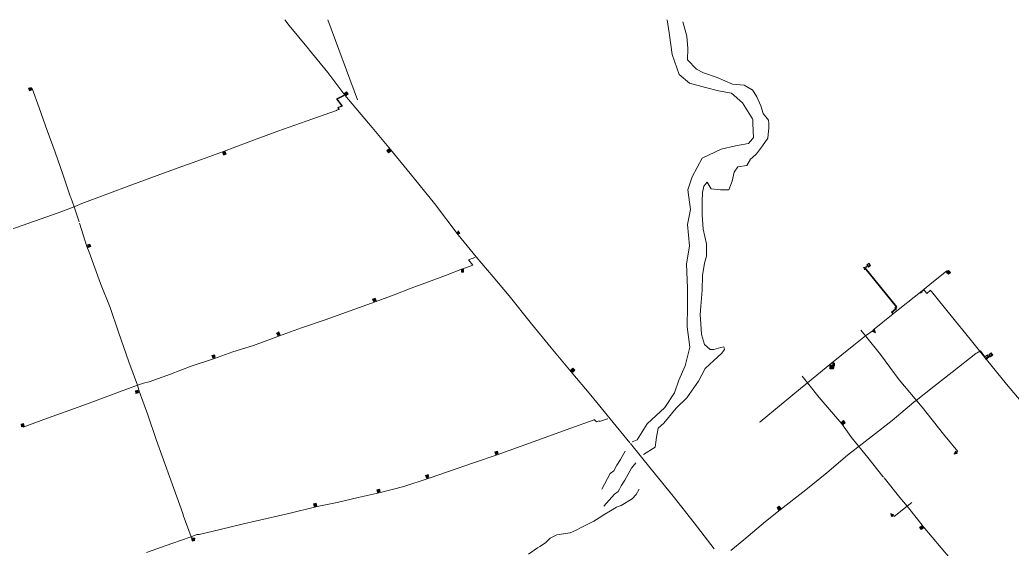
# Model space of a CAD drawing. Header units: metres. Extents: x -6693 to 732, y -3593 to 1689.
# Drawn here: x -3919 to -1239, y 261 to 1689 of the extents above; entities that cross this region are included whole.
import ezdxf
from ezdxf.xclip import XClip

# ---------------------------------------------------------------- set-up
doc = ezdxf.new("R2010")
doc.units = ezdxf.units.M
doc.header["$MEASUREMENT"] = 0
doc.header["$XCLIPFRAME"] = 0
doc.layers.get('0').update_dxf_attribs({"linetype": 'CONTINUOUS'})
doc.layers.add('ELECTRICA ENERSA', color=7, linetype='CONTINUOUS')
doc.layers.get('0').freeze()

# ---------------------------------------------------------------- blocks, each defined once
blk = doc.blocks.new('MF1638_5')
at = {"color": 4, "linetype": 'Continuous', "lineweight": 5}
blk.add_line((727.67, -9.06), (728.6, -15.45), dxfattribs=at)
blk = doc.blocks.new('MF50142_138')
at = {"color": 8, "linetype": 'Continuous', "lineweight": 5}
blk.add_line((584.88, -8.85), (597.79, -43.52), dxfattribs=at)
blk = doc.blocks.new('MF90941_177')
at = {"color": 16, "linetype": 'Continuous', "lineweight": 20, "true_color": 0x800000}
blk.add_line((561.17, -2.29), (569.13, -12.32), dxfattribs=at)

msp = doc.modelspace()

# ---------------------------------------------------------------- hatches: boundary and pattern name
at = {"layer": 'ELECTRICA ENERSA'}
for color, points in [(5, [(-3886.9, 1500), (-3893.7, 1497.8), (-3895.9, 1504.7), (-3889.1, 1506.8)]), (5, [(-3042.6, 1490.8), (-3037.4, 1495.4), (-3032.5, 1489.9), (-3037.7, 1485.3)]), (5, [(-2917.8, 1335), (-2923.6, 1330.6), (-2927.9, 1336.6), (-2922.2, 1341)]), (5, [(-3365.3, 1333.6), (-3362.1, 1327.1), (-3368.6, 1323.8), (-3371.9, 1330.3)]), (5, [(-2738.9, 1112.7), (-2735.1, 1120.1), (-2731.3, 1112.2)]), (5, [(-3736.8, 1081.9), (-3730, 1084.1), (-3727.9, 1077.3), (-3734.9, 1075.1)]), (5, [(-1631.4, 1027.7), (-1630.6, 1028.6), (-1626.5, 1022.6), (-1627, 1022)]), (5, [(-1630.6, 1028.6), (-1625.4, 1032.1), (-1621.4, 1026.4), (-1626.3, 1022.6), (-1623.2, 1029.4)]), (7, [(-2726.4, 1016.3), (-2726.4, 1008.4), (-2725.8, 1008.4), (-2725.8, 1016.3)]), (7, [(-2726.1, 1016.3), (-2726.1, 1015.7), (-2721.5, 1015.7), (-2721.5, 1016.3)]), (7, [(-2726.1, 1008.9), (-2726.1, 1008.4), (-2721.5, 1008.4), (-2721.5, 1008.9)]), (7, [(-2725, 1015.2), (-2725, 1014.7), (-2722.3, 1014.7), (-2722.3, 1015.2)]), (7, [(-2723.6, 1012.8), (-2725, 1014.7), (-2724.4, 1014.7), (-2723.6, 1013.6), (-2722.8, 1014.7), (-2722.3, 1014.7)]), (7, [(-2723.6, 1011.9), (-2722.3, 1010), (-2722.8, 1010), (-2723.6, 1011.4), (-2724.4, 1010), (-2725, 1010)]), (7, [(-2725, 1010), (-2725, 1009.5), (-2722.3, 1009.5), (-2722.3, 1010)]), (7, [(-2723.9, 1016.8), (-2723.9, 1016), (-2723.4, 1016), (-2723.4, 1016.8)]), (7, [(-2721.7, 1016.3), (-2721.7, 1008.4), (-2721.2, 1008.4), (-2721.2, 1016.3)]), (5, [(-1410.8, 1013), (-1405.9, 1007.6), (-1411.3, 1002.7), (-1416.2, 1007.8)]), (5, [(-2963.9, 928.9), (-2966.9, 935.7), (-2960, 938.4), (-2957.3, 931.9)]), (5, [(-3222.9, 837.3), (-3226.2, 843.6), (-3219.6, 846.9), (-3216.3, 840.3)]), (5, [(-1611, 852.9), (-1608.5, 844.4), (-1616.7, 848)]), (5, [(-3398.3, 776.3), (-3400.5, 783.1), (-3393.7, 785.3), (-3391.5, 778.5)]), (5, [(-1301.9, 785.9), (-1301.1, 786.4), (-1296.4, 780.7), (-1297.2, 780.1)]), (5, [(-1301.1, 786.4), (-1295.9, 790.5), (-1291.5, 784.5), (-1296.4, 780.7), (-1293.7, 787.5)]), (1, [(-1726.5, 752.6), (-1726.5, 752.4), (-1723.8, 752.4), (-1723.8, 752.6)]), (7, [(-1723.8, 762.7), (-1723.8, 755.1), (-1723.2, 755.1), (-1723.2, 762.7)]), (1, [(-1723.8, 756.5), (-1723.8, 748.8), (-1723.2, 748.8), (-1723.2, 756.5)]), (7, [(-1723.5, 762.7), (-1723.5, 762.2), (-1718.9, 762.2), (-1718.9, 762.7)]), (7, [(-1723.5, 755.4), (-1723.5, 755.1), (-1718.9, 755.1), (-1718.9, 755.4)]), (7, [(-1722.7, 761.6), (-1722.7, 761.1), (-1719.7, 761.1), (-1719.7, 761.6)]), (7, [(-1721.3, 759.2), (-1722.7, 761.4), (-1722.1, 761.4), (-1721.3, 760), (-1720.2, 761.4), (-1719.7, 761.4)]), (7, [(-1721.3, 758.6), (-1720, 756.5), (-1720.5, 756.5), (-1721.3, 757.8), (-1722.1, 756.5), (-1722.7, 756.5)]), (7, [(-1722.7, 756.5), (-1722.7, 756.2), (-1719.7, 756.2), (-1719.7, 756.5)]), (1, [(-1721.9, 756.5), (-1721.9, 748.8), (-1721, 748.8), (-1721, 756.5)]), (7, [(-1721.6, 763.5), (-1721.6, 762.7), (-1721, 762.7), (-1721, 763.5)]), (7, [(-1719.4, 762.7), (-1719.4, 755.1), (-1718.9, 755.1), (-1718.9, 762.7)]), (5, [(-2430.8, 743.9), (-2425.7, 748.8), (-2420.8, 743.4), (-2425.9, 738.5)]), (5, [(-3599, 682.6), (-3605.8, 681), (-3607.5, 688.1), (-3600.7, 689.7)]), (5, [(-3914.7, 591.1), (-3916.3, 598.2), (-3909.3, 599.8), (-3907.6, 592.8)]), (5, [(-1700.1, 602.8), (-1694.6, 607.5), (-1690, 601.8), (-1695.7, 597.4)]), (5, [(-2634.3, 516.5), (-2636.5, 523.3), (-2629.4, 525.2), (-2627.5, 518.4)]), (5, [(-1387.7, 518.7), (-1395.8, 516.8), (-1392, 524.7)]), (5, [(-2821.1, 452.5), (-2823.3, 459.3), (-2816.5, 461.8), (-2814.3, 454.9)]), (5, [(-2953, 413.8), (-2955.1, 420.6), (-2948.1, 422.8), (-2945.9, 416)]), (5, [(-3124.6, 376), (-3126.5, 382.8), (-3119.4, 384.7), (-3117.5, 377.6)]), (5, [(-1870, 366.2), (-1874.1, 372.1), (-1868.1, 376.2), (-1864, 370.2)]), (5, [(-1565, 348.7), (-1567.1, 357.2), (-1559, 353.6)]), (5, [(-1478.9, 317.7), (-1484.9, 313.6), (-1489, 319.6), (-1483.2, 323.7)]), (5, [(-3454.9, 284.4), (-3453.9, 291.5), (-3446.8, 290.4), (-3447.9, 283.3)])]:
    msp.add_hatch(color=color, dxfattribs=at).paths.add_polyline_path(points)
at = {"layer": 'ELECTRICA ENERSA', "true_color": 0x0200ff}
msp.add_hatch(color=5, dxfattribs=at).paths.add_polyline_path([(-1731.1, 757), (-1731.1, 747.7), (-1721.9, 747.7), (-1721.9, 757)])

# ---------------------------------------------------------------- linework, layer by layer
at = {"layer": 'ELECTRICA ENERSA', "color": 16, "linetype": 'Continuous', "lineweight": 20, "true_color": 0x800000}
for p, q in [((-3191.8, 1674.3), (-3139.8, 1610.9)), ((-3139.8, 1610.9), (-3137.1, 1607.6)), ((-3137.1, 1607.6), (-3087.2, 1546.9)), ((-3087.2, 1546.9), (-3041.8, 1486.4)), ((-3885.8, 1504.1), (-3867.3, 1452.1)), ((-3046.1, 1484.8), (-3063.8, 1475.8)), ((-3063.8, 1475.8), (-3049.7, 1457)), ((-3044.2, 1484.5), (-3061.9, 1475.2)), ((-3061.9, 1475.2), (-3048, 1456.4)), ((-3041.8, 1486.4), (-3046.1, 1485.3)), ((-3046.1, 1485.3), (-3046.1, 1484.8)), ((-2967.4, 1399.2), (-3041.8, 1486.4)), ((-3867.3, 1452.1), (-3845.5, 1391.1)), ((-3049.7, 1457), (-3060.6, 1452.9)), ((-3060.6, 1452.9), (-3058.6, 1447.2)), ((-3048, 1456.4), (-3058.9, 1452.4)), ((-3058.9, 1452.4), (-3057.3, 1447.7)), ((-3057.3, 1447.7), (-3058.6, 1447.2)), ((-3064.1, 1445), (-3146.1, 1416.1)), ((-3063.3, 1445.5), (-3064.1, 1445)), ((-3061.4, 1446.1), (-3063.3, 1445.5)), ((-3058.6, 1447.2), (-3061.4, 1446.1)), ((-3146.1, 1416.1), (-3222.9, 1388.6)), ((-2918.1, 1339.3), (-2967.4, 1399.2)), ((-3845.5, 1391.1), (-3824, 1332.5)), ((-3222.9, 1388.6), (-3302.4, 1359.5)), ((-3302.4, 1359.5), (-3369.7, 1333.9)), ((-3824, 1332.5), (-3802.2, 1270.4)), ((-3369.7, 1333.9), (-3428.8, 1312.6)), ((-2865.5, 1274.5), (-2918.1, 1339.3)), ((-3491.7, 1289.5), (-3548.9, 1268.8)), ((-3428.8, 1312.6), (-3491.7, 1289.5)), ((-3802.2, 1270.4), (-3783.4, 1213.2)), ((-3548.9, 1268.8), (-3617, 1244)), ((-2799.1, 1193.6), (-2865.5, 1274.5)), ((-3617, 1244), (-3684.8, 1219.2)), ((-3783.4, 1213.2), (-3782.6, 1211.3)), ((-3782.6, 1211.3), (-3782.1, 1209.4)), ((-3782.1, 1209.4), (-3773.1, 1184.9)), ((-3684.8, 1219.2), (-3751.6, 1193.3)), ((-3773.1, 1184.9), (-3815.6, 1168.5)), ((-3751.6, 1193.3), (-3773.1, 1184.9)), ((-3759.4, 1144), (-3773.1, 1184.9)), ((-2735.3, 1109.4), (-2799.1, 1193.6)), ((-3815.6, 1168.5), (-3879.8, 1145.9)), ((-3879.8, 1145.9), (-3944.1, 1123.6)), ((-3738.2, 1077.9), (-3758.4, 1140.5)), ((-2686.9, 1049.5), (-2735.3, 1109.4)), ((-3732.2, 1061.8), (-3738.2, 1077.9)), ((-3701.7, 977.9), (-3732.2, 1061.8)), ((-2690.7, 1047.6), (-2707.3, 1041.1)), ((-2688.8, 1048.4), (-2686.9, 1049.5)), ((-2640.8, 995.9), (-2686.9, 1049.5)), ((-2696.1, 1027.5), (-2723.1, 1017.4)), ((-2707.3, 1041.1), (-2696.1, 1027.5)), ((-2769.9, 999.7), (-2816, 982.2)), ((-2723.6, 1017.1), (-2769.9, 999.7)), ((-2597.3, 944.1), (-2640.8, 995.9)), ((-3675.8, 912.5), (-3701.7, 977.9)), ((-2816, 982.2), (-2862.3, 964.8)), ((-2908.6, 947.4), (-2959.8, 928.3)), ((-2862.3, 964.8), (-2908.6, 947.4)), ((-2537.1, 868.4), (-2597.3, 944.1)), ((-3652.7, 846.1), (-3675.8, 912.5)), ((-2959.8, 928.3), (-3027, 904.1)), ((-3027, 904.1), (-3095.1, 879.3)), ((-3158.6, 857.8), (-3218.5, 836.8)), ((-3095.1, 879.3), (-3158.6, 857.8)), ((-2483.9, 804.4), (-2537.1, 868.4)), ((-3625.2, 766), (-3652.7, 846.1)), ((-3218.5, 836.8), (-3288, 810.7)), ((-3288, 810.7), (-3344.6, 793.2)), ((-2430.3, 739.6), (-2483.9, 804.4)), ((-3344.6, 793.2), (-3393.9, 775.2)), ((-3601.5, 702.8), (-3625.2, 766)), ((-3457.1, 754.3), (-3512.4, 733)), ((-3393.9, 775.2), (-3457.1, 754.3)), ((-3512.4, 733), (-3570.2, 712.6)), ((-2377.5, 676.1), (-2430.3, 739.6)), ((-3625.7, 694.6), (-3601.5, 702.8)), ((-3585.1, 708.2), (-3601.5, 702.8)), ((-3597.4, 686.7), (-3601.5, 702.8)), ((-3570.2, 712.6), (-3585.1, 708.2)), ((-3739.3, 651.9), (-3681.8, 673.1)), ((-3681.8, 673.1), (-3625.7, 694.6)), ((-3574.2, 622.7), (-3597.4, 686.7)), ((-2324.6, 612.1), (-2377.5, 676.1)), ((-3797, 630.9), (-3739.3, 651.9)), ((-3854.5, 610.2), (-3797, 630.9)), ((-3550.8, 556.8), (-3574.2, 622.7)), ((-3910.6, 589.8), (-3854.5, 610.2)), ((-2368.5, 609.6), (-2433.8, 586.5)), ((-2368.2, 610.2), (-2368.5, 609.6)), ((-2362.2, 604.7), (-2368.2, 610.2)), ((-2354.3, 606.7), (-2362.2, 604.7)), ((-2353.8, 605), (-2354.3, 606.7)), ((-2332, 612.6), (-2353.8, 605)), ((-2331.1, 612.6), (-2332, 612.6)), ((-2326.8, 612.9), (-2324.6, 612.1)), ((-2271.8, 547.3), (-2324.6, 612.1)), ((-2433.8, 586.5), (-2500.8, 562.3)), ((-3526.8, 489.3), (-3550.8, 556.8)), ((-2565.7, 538.8), (-2630.2, 515.1)), ((-2500.8, 562.3), (-2565.7, 538.8)), ((-2214, 476.7), (-2270.1, 545.4)), ((-2630.2, 515.1), (-2693.7, 493.9)), ((-3503.4, 424.2), (-3526.8, 489.3)), ((-2693.7, 493.9), (-2761.8, 470.2)), ((-2761.8, 470.2), (-2816.8, 451.1)), ((-2154.7, 404), (-2214, 476.7)), ((-2881.9, 429.9), (-2948.6, 412.7)), ((-2816.8, 451.1), (-2881.9, 429.9)), ((-3479.2, 356.6), (-3503.4, 424.2)), ((-2948.6, 412.7), (-3005.5, 400.2)), ((-2097.7, 331.3), (-2154.7, 404)), ((-3061.9, 386.9), (-3120.5, 374.6)), ((-3005.5, 400.2), (-3061.9, 386.9)), ((-3478.6, 354.2), (-3479.2, 356.6)), ((-3478.1, 352.3), (-3478.6, 354.2)), ((-3456.6, 294.2), (-3478.1, 352.3)), ((-3189.1, 358), (-3252.3, 343)), ((-3124, 373.5), (-3189.1, 358)), ((-3120.5, 374.6), (-3124, 373.5)), ((-3315.5, 328.8), (-3378.4, 313.9)), ((-3252.3, 343), (-3315.5, 328.8)), ((-2043.8, 261.3), (-2097.7, 331.3)), ((-3441.1, 300), (-3456.6, 294.2)), ((-3437, 300.2), (-3441.1, 300)), ((-3435.1, 300.5), (-3437, 300.2)), ((-3378.4, 313.9), (-3435.1, 300.5)), ((-3577, 251.5), (-3509.1, 276)), ((-3509.1, 276), (-3456.6, 294.2)), ((-3451.9, 281.4), (-3456.6, 294.2))]:
    msp.add_line(p, q, dxfattribs=at)
at = {"layer": 'ELECTRICA ENERSA', "color": 4, "linetype": 'Continuous', "lineweight": 5}
for p, q in [((-2117.9, 1645.7), (-2128.5, 1683.9)), ((-2165.8, 1654.2), (-2157.9, 1595.4)), ((-2114.9, 1612), (-2117.9, 1645.7)), ((-2116.2, 1581.2), (-2114.9, 1612)), ((-2157.9, 1595.4), (-2138.3, 1542.2)), ((-2091.5, 1556.4), (-2116.2, 1581.2)), ((-2073.2, 1546.6), (-2091.5, 1556.4)), ((-2138.3, 1542.2), (-2110.8, 1518.8)), ((-2035.6, 1533.3), (-2073.2, 1546.6)), ((-1994.5, 1515.3), (-2035.6, 1533.3)), ((-2110.8, 1518.8), (-2067.5, 1507.1)), ((-2067.5, 1507.1), (-2032.4, 1497.3)), ((-1962.9, 1512.8), (-1994.5, 1515.3)), ((-1941.1, 1500.6), (-1962.9, 1512.8)), ((-2032.4, 1497.3), (-1997, 1491.3)), ((-1997, 1491.3), (-1967.5, 1465.7)), ((-1940.6, 1500), (-1941.1, 1500.6)), ((-1928.9, 1481.2), (-1940.6, 1500)), ((-1918, 1457), (-1928.9, 1481.2)), ((-1967.5, 1465.7), (-1940.6, 1421.9)), ((-1912, 1436.6), (-1918, 1457)), ((-1940.6, 1421.9), (-1940, 1420.8)), ((-1940, 1420.8), (-1939.5, 1409.6)), ((-1897.3, 1418.3), (-1912, 1436.6)), ((-1939.5, 1409.6), (-1937.8, 1371.7)), ((-1899.2, 1370.4), (-1896.2, 1397.6)), ((-1896.7, 1409.6), (-1897.3, 1418.3)), ((-1896.2, 1397.6), (-1896.7, 1409.6)), ((-1940.6, 1368.5), (-1951.7, 1355.9)), ((-1937.8, 1371.7), (-1940.6, 1368.5)), ((-1913.1, 1348.9), (-1899.2, 1370.4)), ((-1986.1, 1349.4), (-2025.3, 1339.9)), ((-1951.7, 1355.9), (-1986.1, 1349.4)), ((-1929.9, 1327.3), (-1913.1, 1348.9)), ((-2076.2, 1316.2), (-2103.7, 1265.2)), ((-2025.3, 1339.9), (-2076.2, 1316.2)), ((-1956.1, 1296.6), (-1945.5, 1313.4)), ((-1945.5, 1313.4), (-1940.6, 1317.8)), ((-1940.6, 1317.8), (-1929.9, 1327.3)), ((-1990.1, 1278.6), (-1979.8, 1292.5)), ((-1979.8, 1292.5), (-1956.1, 1296.6)), ((-2103.7, 1265.2), (-2115.4, 1230.1)), ((-1995.3, 1254.3), (-1990.1, 1278.6)), ((-2075.1, 1223), (-2071.6, 1240.5)), ((-2071.6, 1240.5), (-2062.9, 1250.8)), ((-2062.9, 1250.8), (-2052.5, 1233.4)), ((-2052.5, 1233.4), (-2026.6, 1230.1)), ((-2004, 1230.1), (-1995.3, 1254.3)), ((-2115.4, 1230.1), (-2108.1, 1177)), ((-2076.8, 1198.8), (-2075.1, 1223)), ((-2026.6, 1230.1), (-2004, 1230.1)), ((-2076.8, 1162.6), (-2076.8, 1198.8)), ((-2108.1, 1177), (-2116, 1136.7)), ((-2073.5, 1124.4), (-2076.8, 1162.6)), ((-2116, 1136.7), (-2110.5, 1079.5)), ((-2064.8, 1084.7), (-2073.5, 1124.4)), ((-2110.5, 1079.5), (-2118.7, 1029.4)), ((-2064.8, 1051.7), (-2064.8, 1084.7)), ((-2069.9, 1032.6), (-2064.8, 1051.7)), ((-2118.7, 1029.4), (-2116, 965.6)), ((-2075.1, 999.7), (-2069.9, 1032.6)), ((-2076.8, 959.9), (-2075.1, 999.7)), ((-2116, 965.6), (-2116.2, 916.1)), ((-2080.3, 916.1), (-2076.8, 959.9)), ((-2116.2, 916.1), (-2116.8, 861)), ((-2082.2, 892.9), (-2080.3, 916.1)), ((-2080.3, 869.5), (-2082.2, 892.9)), ((-2116.8, 861), (-2109.7, 805.5)), ((-2078.4, 840.3), (-2080.3, 869.5)), ((-2070.5, 813.1), (-2078.4, 840.3)), ((-2109.7, 805.5), (-2122, 755.4)), ((-2055, 799.5), (-2070.5, 813.1)), ((-2025.8, 805.2), (-2045.2, 799.5)), ((-2017.9, 807.1), (-2025.8, 805.2)), ((-2016, 799.5), (-2017.9, 807.1)), ((-2045.2, 799.5), (-2055, 799.5)), ((-2045.2, 770.1), (-2023.6, 789.7)), ((-2023.6, 789.7), (-2016, 799.5)), ((-2122, 755.4), (-2139.1, 717)), ((-2068.6, 748.6), (-2045.2, 770.1)), ((-2086.3, 713.7), (-2068.6, 748.6)), ((-2139.1, 717), (-2151.4, 682.4)), ((-2117.6, 668.8), (-2086.3, 713.7)), ((-2151.4, 682.4), (-2177.5, 642.6)), ((-2146.8, 641.5), (-2117.6, 668.8)), ((-2177.5, 642.6), (-2224.9, 598.5)), ((-2180, 600.4), (-2146.8, 641.5)), ((-2224.9, 598.5), (-2252.2, 555.7)), ((-2195.5, 586.8), (-2180, 600.4)), ((-2203.4, 536.1), (-2199.6, 563.3)), ((-2199.6, 563.3), (-2195.5, 586.8)), ((-2252.2, 555.7), (-2265.8, 550.5)), ((-2234.7, 516.5), (-2203.4, 536.1)), ((-2288.4, 518.9), (-2297.4, 502.9)), ((-2284.8, 525.5), (-2288.4, 518.9)), ((-2306.9, 487.1), (-2315.3, 472.1)), ((-2297.4, 502.9), (-2306.9, 487.1)), ((-2256, 493.9), (-2267.4, 479.5)), ((-2324.9, 465), (-2347.2, 422.8)), ((-2315.3, 472.1), (-2324.9, 465)), ((-2276.4, 463.1), (-2285.4, 447)), ((-2267.4, 479.5), (-2276.4, 463.1)), ((-2294.9, 431.5), (-2299.8, 422.8)), ((-2285.4, 447), (-2294.9, 431.5)), ((-2312.9, 409.2), (-2341.8, 377)), ((-2303.4, 416.3), (-2312.9, 409.2)), ((-2299.8, 422.8), (-2303.4, 416.3)), ((-2254.6, 408.4), (-2265.5, 396.7)), ((-2246.7, 422.8), (-2254.6, 408.4)), ((-2294.9, 378.1), (-2307.7, 373.5)), ((-2265.5, 396.7), (-2294.9, 378.1)), ((-2339.3, 354.7), (-2354.3, 345.2)), ((-2323.8, 364), (-2339.3, 354.7)), ((-2307.7, 373.5), (-2323.8, 364)), ((-2385.1, 328.3), (-2403.1, 318.8)), ((-2369.3, 336.2), (-2385.1, 328.3)), ((-2354.3, 345.2), (-2369.3, 336.2)), ((-2469.2, 298.9), (-2487.2, 289.9)), ((-2450.7, 301.6), (-2469.2, 298.9)), ((-2434.1, 304.6), (-2450.7, 301.6)), ((-2433.3, 304.9), (-2434.1, 304.6)), ((-2416.9, 311.4), (-2433.3, 304.9)), ((-2403.1, 318.8), (-2416.9, 311.4)), ((-2499.2, 277.4), (-2514.5, 267.3)), ((-2487.2, 289.9), (-2499.2, 277.4)), ((-2521, 263.7), (-2545.5, 247.4)), ((-2514.5, 267.3), (-2521, 263.7))]:
    msp.add_line(p, q, dxfattribs=at)
at = {"layer": 'ELECTRICA ENERSA', "color": 5, "linetype": 'Continuous', "lineweight": 5}
for p, q in [((-3888, 1503.3), (-3885.6, 1504.1)), ((-3040.1, 1488), (-3042, 1486.4)), ((-3368.6, 1332), (-3369.7, 1334.1)), ((-2920, 1338), (-2917.8, 1339.3)), ((-2735.3, 1112.4), (-2735.3, 1109.4)), ((-3735.8, 1078.7), (-3738.2, 1077.9)), ((-1629.2, 1025), (-1631.4, 1023.4)), ((-1413.5, 1010.3), (-1415.2, 1012.2)), ((-2960.6, 930.5), (-2959.5, 928)), ((-3219.6, 839), (-3218.5, 836.5)), ((-1613.8, 850.4), (-1615.6, 852.6)), ((-3394.8, 777.4), (-3393.9, 775)), ((-1299.4, 783.1), (-1301.6, 781.5)), ((-2428.4, 741.2), (-2430.3, 739.6)), ((-3599.8, 686.2), (-3597.4, 686.7)), ((-3911.2, 591.9), (-3910.6, 589.5)), ((-1697.9, 600.1), (-1699.8, 598.5)), ((-2630.8, 517.3), (-2630.2, 515.1)), ((-1389.9, 521.4), (-1387.4, 523.3)), ((-2817.6, 453.9), (-2817.1, 451.4)), ((-2949.4, 414.9), (-2948.6, 412.5)), ((-3121, 376.8), (-3120.5, 374.3)), ((-1867, 368.3), (-1865.7, 366.2)), ((-1562.2, 351.2), (-1560.4, 348.7)), ((-1481.1, 320.7), (-1479.2, 322)), ((-3451.4, 283.9), (-3451.9, 281.4))]:
    msp.add_line(p, q, dxfattribs=at)
at = {"layer": 'ELECTRICA ENERSA', "color": 30, "linetype": 'Continuous', "lineweight": 20, "true_color": 0xff8b0f}
for p, q in [((-1641.2, 1019.6), (-1631.4, 1023.6)), ((-1639.9, 1019.8), (-1641.2, 1019.6)), ((-1638.8, 1020.6), (-1639.9, 1019.8)), ((-1621.6, 1000.5), (-1638.8, 1020.6)), ((-1631.4, 1023.6), (-1638.3, 1016)), ((-1637.9, 1014.7), (-1636.3, 1019.6)), ((-1636.3, 1019.6), (-1550.2, 914.7)), ((-1638.3, 1016), (-1637.9, 1015.5)), ((-1637.9, 1015.5), (-1637.9, 1014.7)), ((-1552.4, 914.7), (-1621.6, 1000.5)), ((-1415.2, 1012.2), (-1461.5, 974.9)), ((-1461.5, 974.9), (-1487.1, 954.5)), ((-1559.5, 896.7), (-1487.1, 954.5)), ((-1487.1, 951.5), (-1482.5, 955.3)), ((-1487.1, 954.5), (-1487.1, 951.5)), ((-1483.2, 955.8), (-1476.7, 959.6)), ((-1482.5, 955.3), (-1483.2, 955.8)), ((-1476.7, 959.6), (-1469.6, 950.7)), ((-1469.6, 950.7), (-1459.8, 959.6)), ((-1459.8, 959.6), (-1458.5, 958)), ((-1458.5, 958), (-1457.4, 956.4)), ((-1457.4, 956.4), (-1404, 890.7)), ((-1555.7, 912.3), (-1552.4, 914.7)), ((-1553.8, 909.5), (-1555.7, 912.3)), ((-1550.2, 914.7), (-1553.3, 911.7)), ((-1553.3, 911.7), (-1551.3, 909.5)), ((-1612.1, 854.8), (-1560.9, 895.4)), ((-1565.3, 900.5), (-1553.8, 909.5)), ((-1562.5, 897), (-1565.3, 900.5)), ((-1551.3, 909.5), (-1562.8, 900.5)), ((-1562.8, 900.5), (-1561.1, 898.6)), ((-1561.1, 895.6), (-1562.5, 897)), ((-1561.1, 898.6), (-1560.9, 898.6)), ((-1560.9, 895.4), (-1561.1, 895.6)), ((-1560.9, 898.6), (-1560.9, 898.4)), ((-1560.9, 898.4), (-1559.5, 896.7)), ((-1560.6, 895.6), (-1560.9, 895.4)), ((-1404, 890.7), (-1352.8, 827.3)), ((-1666.8, 810.9), (-1635, 836)), ((-1647.5, 851.5), (-1635, 836)), ((-1635, 836), (-1614.8, 851)), ((-1594.9, 785.6), (-1635, 836)), ((-1614.8, 851), (-1612.1, 854.8)), ((-1731.7, 758.9), (-1666.8, 810.9)), ((-1352.8, 827.3), (-1313, 777.7)), ((-1544.6, 718), (-1594.9, 785.6)), ((-1337.6, 788.6), (-1401.3, 738.5)), ((-1335.1, 789.4), (-1337.6, 788.6)), ((-1333.4, 790.2), (-1335.1, 789.4)), ((-1325, 795.9), (-1333.4, 790.2)), ((-1312.5, 780.1), (-1325, 795.9)), ((-1313, 777.7), (-1311.1, 775.2)), ((-1308.1, 783.1), (-1312.5, 780.1)), ((-1309.2, 776.9), (-1307.8, 778.2)), ((-1307.3, 783.7), (-1308.7, 782.6)), ((-1308.7, 782.6), (-1308.1, 783.1)), ((-1307.8, 778.2), (-1305.7, 779.9)), ((-1306.2, 784.8), (-1307.3, 783.7)), ((-1303.5, 781.8), (-1306.2, 784.8)), ((-1305.7, 779.9), (-1304.6, 780.7)), ((-1305.7, 775.8), (-1302.9, 778)), ((-1304.6, 780.7), (-1303.5, 781.8)), ((-1301.6, 779.1), (-1303.5, 781.8)), ((-1302.9, 778), (-1302.7, 778.2)), ((-1302.7, 778.2), (-1301.6, 779.1)), ((-1301.6, 781.5), (-1301.6, 779.1)), ((-1776.6, 722.4), (-1731.7, 758.9)), ((-1728.9, 755.6), (-1731.7, 758.9)), ((-1727.9, 754), (-1728.9, 755.6)), ((-1726.5, 752.4), (-1727.9, 754)), ((-1311.1, 775.2), (-1309.2, 776.9)), ((-1309.2, 772.8), (-1311.1, 775.2)), ((-1308.7, 772.5), (-1307.1, 774.2)), ((-1254.2, 706.3), (-1308.7, 772.5)), ((-1307.1, 774.2), (-1305.7, 775.8)), ((-1806.6, 727.3), (-1792.1, 709.6)), ((-1401.3, 738.5), (-1450.9, 699.5)), ((-1810.4, 694.6), (-1792.1, 709.6)), ((-1792.1, 709.6), (-1776.6, 722.4)), ((-1760.8, 669.8), (-1792.1, 709.6)), ((-1482.5, 643.4), (-1544.6, 718)), ((-1450.9, 699.5), (-1498, 662.2)), ((-1215, 658.7), (-1254.2, 706.3)), ((-1863.2, 651.3), (-1810.4, 694.6)), ((-1920.1, 604.2), (-1863.2, 651.3)), ((-1699.3, 598.8), (-1760.8, 669.8)), ((-1504.3, 657.3), (-1563.1, 607.7)), ((-1498, 662.2), (-1504.3, 657.3)), ((-1424.4, 571), (-1482.5, 643.4)), ((-1921.2, 603.4), (-1920.1, 604.2)), ((-1673.1, 562.3), (-1699.3, 598.8)), ((-1563.1, 607.7), (-1616.7, 566.3)), ((-1616.7, 566.3), (-1683.5, 514)), ((-1386, 524.1), (-1424.4, 571)), ((-1629.2, 508.1), (-1673.1, 562.3)), ((-1683.5, 514), (-1739.3, 466.7)), ((-1588.4, 456.8), (-1629.2, 508.1)), ((-1739.3, 466.7), (-1796.5, 420.4)), ((-1586.5, 454.7), (-1588.4, 456.8)), ((-1796.5, 420.4), (-1865.7, 366.4)), ((-1865.7, 366.4), (-1904.9, 335.1)), ((-1904.9, 335.1), (-1964, 285.8)), ((-1964, 285.8), (-1998.9, 256.9))]:
    msp.add_line(p, q, dxfattribs=at)
at = {"layer": 'ELECTRICA ENERSA', "color": 96, "linetype": 'Continuous', "lineweight": 20, "true_color": 0x008000}
for p, q in [((-1585.1, 453), (-1542.4, 399.9)), ((-1558.2, 348.4), (-1522.8, 377)), ((-1542.4, 399.9), (-1522.8, 377)), ((-1509.9, 386.9), (-1522.8, 377)), ((-1522.8, 377), (-1495, 341.4)), ((-1495, 341.4), (-1479.2, 322)), ((-1479.2, 322), (-1406.4, 234.9))]:
    msp.add_line(p, q, dxfattribs=at)
at = {"layer": 'ELECTRICA ENERSA', "color": 5, "linetype": 'Continuous', "lineweight": 5}
for points in [[(-3886.9, 1500), (-3893.7, 1497.8), (-3895.9, 1504.7), (-3889.1, 1506.8)], [(-3042.6, 1490.8), (-3037.4, 1495.4), (-3032.5, 1489.9), (-3037.7, 1485.3)], [(-2917.8, 1335), (-2923.6, 1330.6), (-2927.9, 1336.6), (-2922.2, 1341)], [(-3365.3, 1333.6), (-3362.1, 1327.1), (-3368.6, 1323.8), (-3371.9, 1330.3)], [(-2738.9, 1112.7), (-2735.1, 1120.1), (-2731.3, 1112.2)], [(-3736.8, 1081.9), (-3730, 1084.1), (-3727.9, 1077.3), (-3734.9, 1075.1)], [(-1631.4, 1027.7), (-1630.6, 1028.6), (-1626.5, 1022.6), (-1627, 1022)], [(-1630.6, 1028.6), (-1625.4, 1032.1), (-1621.4, 1026.4), (-1626.3, 1022.6), (-1623.2, 1029.4)], [(-1410.8, 1013), (-1405.9, 1007.6), (-1411.3, 1002.7), (-1416.2, 1007.8)], [(-2963.9, 928.9), (-2966.9, 935.7), (-2960, 938.4), (-2957.3, 931.9)], [(-3222.9, 837.3), (-3226.2, 843.6), (-3219.6, 846.9), (-3216.3, 840.3)], [(-1611, 852.9), (-1608.5, 844.4), (-1616.7, 848)], [(-3398.3, 776.3), (-3400.5, 783.1), (-3393.7, 785.3), (-3391.5, 778.5)], [(-1301.9, 785.9), (-1301.1, 786.4), (-1296.4, 780.7), (-1297.2, 780.1)], [(-1301.1, 786.4), (-1295.9, 790.5), (-1291.5, 784.5), (-1296.4, 780.7), (-1293.7, 787.5)], [(-2430.8, 743.9), (-2425.7, 748.8), (-2420.8, 743.4), (-2425.9, 738.5)], [(-3599, 682.6), (-3605.8, 681), (-3607.5, 688.1), (-3600.7, 689.7)], [(-3914.7, 591.1), (-3916.3, 598.2), (-3909.3, 599.8), (-3907.6, 592.8)], [(-1700.1, 602.8), (-1694.6, 607.5), (-1690, 601.8), (-1695.7, 597.4)], [(-2634.3, 516.5), (-2636.5, 523.3), (-2629.4, 525.2), (-2627.5, 518.4)], [(-1387.7, 518.7), (-1395.8, 516.8), (-1392, 524.7)], [(-2821.1, 452.5), (-2823.3, 459.3), (-2816.5, 461.8), (-2814.3, 454.9)], [(-2953, 413.8), (-2955.1, 420.6), (-2948.1, 422.8), (-2945.9, 416)], [(-3124.6, 376), (-3126.5, 382.8), (-3119.4, 384.7), (-3117.5, 377.6)], [(-1870, 366.2), (-1874.1, 372.1), (-1868.1, 376.2), (-1864, 370.2)], [(-1565, 348.7), (-1567.1, 357.2), (-1559, 353.6)], [(-1478.9, 317.7), (-1484.9, 313.6), (-1489, 319.6), (-1483.2, 323.7)], [(-3454.9, 284.4), (-3453.9, 291.5), (-3446.8, 290.4), (-3447.9, 283.3)]]:
    msp.add_lwpolyline(points, close=True, dxfattribs=at)
at = {"layer": 'ELECTRICA ENERSA', "color": 7, "linetype": 'Continuous', "lineweight": 5}
for points in [[(-2726.4, 1016.3), (-2726.4, 1008.4), (-2725.8, 1008.4), (-2725.8, 1016.3)], [(-2726.1, 1016.3), (-2726.1, 1015.7), (-2721.5, 1015.7), (-2721.5, 1016.3)], [(-2726.1, 1008.9), (-2726.1, 1008.4), (-2721.5, 1008.4), (-2721.5, 1008.9)], [(-2725, 1015.2), (-2725, 1014.7), (-2722.3, 1014.7), (-2722.3, 1015.2)], [(-2723.6, 1012.8), (-2725, 1014.7), (-2724.4, 1014.7), (-2723.6, 1013.6), (-2722.8, 1014.7), (-2722.3, 1014.7)], [(-2723.6, 1011.9), (-2722.3, 1010), (-2722.8, 1010), (-2723.6, 1011.4), (-2724.4, 1010), (-2725, 1010)], [(-2725, 1010), (-2725, 1009.5), (-2722.3, 1009.5), (-2722.3, 1010)], [(-2723.9, 1016.8), (-2723.9, 1016), (-2723.4, 1016), (-2723.4, 1016.8)], [(-2721.7, 1016.3), (-2721.7, 1008.4), (-2721.2, 1008.4), (-2721.2, 1016.3)], [(-1723.8, 762.7), (-1723.8, 755.1), (-1723.2, 755.1), (-1723.2, 762.7)], [(-1723.5, 762.7), (-1723.5, 762.2), (-1718.9, 762.2), (-1718.9, 762.7)], [(-1723.5, 755.4), (-1723.5, 755.1), (-1718.9, 755.1), (-1718.9, 755.4)], [(-1722.7, 761.6), (-1722.7, 761.1), (-1719.7, 761.1), (-1719.7, 761.6)], [(-1721.3, 759.2), (-1722.7, 761.4), (-1722.1, 761.4), (-1721.3, 760), (-1720.2, 761.4), (-1719.7, 761.4)], [(-1721.3, 758.6), (-1720, 756.5), (-1720.5, 756.5), (-1721.3, 757.8), (-1722.1, 756.5), (-1722.7, 756.5)], [(-1722.7, 756.5), (-1722.7, 756.2), (-1719.7, 756.2), (-1719.7, 756.5)], [(-1721.6, 763.5), (-1721.6, 762.7), (-1721, 762.7), (-1721, 763.5)], [(-1719.4, 762.7), (-1719.4, 755.1), (-1718.9, 755.1), (-1718.9, 762.7)]]:
    msp.add_lwpolyline(points, close=True, dxfattribs=at)
at = {"layer": 'ELECTRICA ENERSA', "color": 5, "linetype": 'Continuous', "lineweight": 5, "true_color": 0x0200ff}
msp.add_lwpolyline([(-1731.4, 757.3), (-1731.4, 747.7), (-1721.9, 747.7), (-1721.9, 757.3)], close=True, dxfattribs=at)
at = {"layer": 'ELECTRICA ENERSA', "color": 1, "linetype": 'Continuous', "lineweight": 5}
for points in [[(-1726.5, 752.6), (-1726.5, 752.4), (-1723.8, 752.4), (-1723.8, 752.6)], [(-1723.8, 756.5), (-1723.8, 748.8), (-1723.2, 748.8), (-1723.2, 756.5)], [(-1721.9, 756.5), (-1721.9, 748.8), (-1721, 748.8), (-1721, 756.5)]]:
    msp.add_lwpolyline(points, close=True, dxfattribs=at)

# ---------------------------------------------------------------- block references
at = {"layer": 'ELECTRICA ENERSA', "color": 7, "true_color": 0xffffff}
ref = msp.add_blockref('MF90941_177', (-6853.6, 1753.6), dxfattribs=dict(at, xscale=6.433906662167556, yscale=6.433906662167556, zscale=6.433906662167556))
XClip(ref).set_block_clipping_path([(561.0017737014, -12.530701683), (569.341214615, -9.9906187997)])
ref = msp.add_blockref('MF50142_138', (-6853.6, 1753.6), dxfattribs=dict(at, xscale=6.433906662167556, yscale=6.433906662167556, zscale=6.433906662167556))
XClip(ref).set_block_clipping_path([(584.8776128314, -43.5608685272), (597.8316002972, -9.9906187997)])
ref = msp.add_blockref('MF1638_5', (-6853.6, 1753.6), dxfattribs=dict(at, xscale=6.433906662167556, yscale=6.433906662167556, zscale=6.433906662167556))
XClip(ref).set_block_clipping_path([(727.6682538314, -15.4940211958), (728.641990928, -9.9906187997)])

doc.saveas('drawing.dxf')
